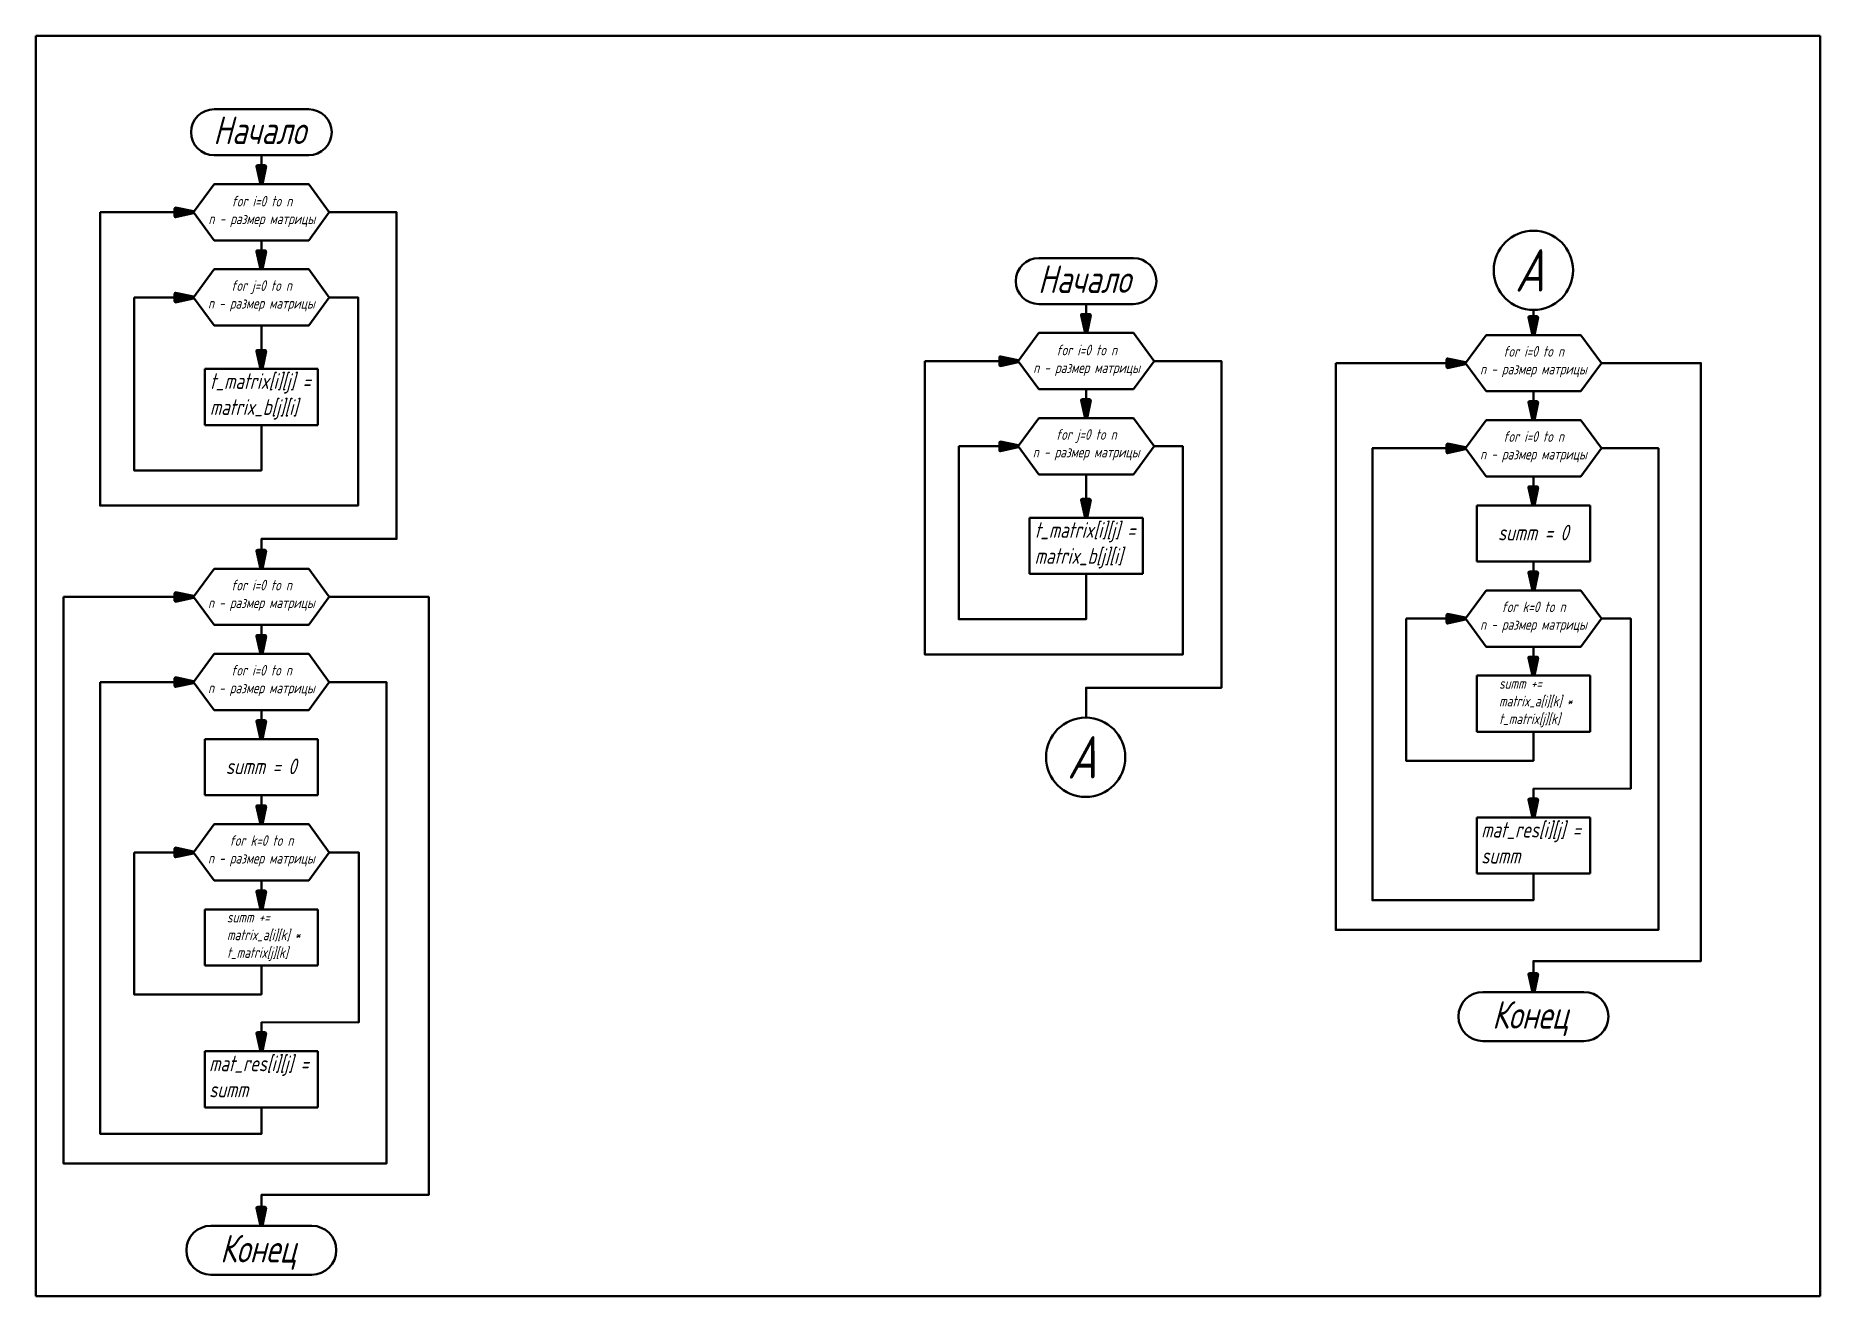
# Model space of a CAD drawing. Header units: millimetres. Extents: x -57 to 784, y 6 to 600.
import ezdxf

# ---------------------------------------------------------------- set-up
doc = ezdxf.new("R2010")
doc.units = ezdxf.units.MM
doc.layers.get('0').update_dxf_attribs({"lineweight": 35})
doc.layers.add('Format', color=7, linetype='Continuous', lineweight=70)
doc.layers.add('Tonk', color=7, linetype='Continuous', lineweight=35)
doc.styles.get("Standard").update_dxf_attribs({"font": '', "width": 0.8, "oblique": 15})
doc.styles.get('Standard').set_extended_font_data('GOST type B')
pattern_1 = [(0, (-50.5334, 0.5446), (0, 6.985), [5.08, -1.905]), (90, (-50.5334, 0.5446), (-6.985, 4e-16), [5.08, -1.905])]

msp = doc.modelspace()

# ---------------------------------------------------------------- hatches: boundary and pattern name
h = msp.add_hatch()
h.set_pattern_fill('ANGLE', color=256)
h.set_pattern_definition([(0, (-209.8256, 14.222), (0, 6.985), [5.08, -1.905]), (90, (-209.8256, 14.222), (-6.985, 4e-16), [5.08, -1.905])])
h.paths.add_polyline_path([(163.19, 521.68, 0.414214), (162.19, 520.68), (163.19, 520.68)])
h.paths.add_polyline_path([(163.19, 521.68), (163.19, 519.68, 0.414214), (164.19, 520.68, 0.414214)])
h.paths.add_polyline_path([(163.19, 520.68), (162.19, 520.68, 0.414214), (163.19, 519.68)])
h = msp.add_hatch()
h.set_pattern_fill('ANGLE', color=256)
h.set_pattern_definition(pattern_1)
h.paths.add_polyline_path([(162.19, 520.68), (164.19, 520.68, 1)])
h.paths.add_polyline_path([(163.19, 520.68), (162.19, 520.68, 0.414214), (163.19, 519.68)])
h.paths.add_polyline_path([(164.19, 520.68), (163.19, 520.68), (163.19, 519.68, 0.414214)])
h = msp.add_hatch()
h.set_pattern_fill('ANGLE', color=256)
h.set_pattern_definition(pattern_1)
h.paths.add_polyline_path([(162.19, 520.68), (164.19, 520.68, 1)])
h.paths.add_polyline_path([(163.19, 520.68), (162.19, 520.68, 0.414214), (163.19, 519.68)])
h.paths.add_polyline_path([(164.19, 520.68), (163.19, 520.68), (163.19, 519.68, 0.414214)])
h = msp.add_hatch()
h.set_pattern_fill('ANGLE', color=256)
h.set_pattern_definition(pattern_1)
h.paths.add_polyline_path([(322.48, 508, 0.414214), (321.48, 507), (322.48, 507)])
h.paths.add_polyline_path([(322.48, 508), (322.48, 506, 0.414214), (323.48, 507, 0.414214)])
h.paths.add_polyline_path([(322.48, 507), (321.48, 507, 0.414214), (322.48, 506)])
h = msp.add_hatch()
h.set_pattern_fill('ANGLE', color=256)
h.set_pattern_definition(pattern_1)
h.paths.add_polyline_path([(322.48, 508, 0.414214), (321.48, 507), (322.48, 507)])
h.paths.add_polyline_path([(322.48, 508), (322.48, 506, 0.414214), (323.48, 507, 0.414214)])
h.paths.add_polyline_path([(322.48, 507), (321.48, 507, 0.414214), (322.48, 506)])
h = msp.add_hatch()
h.set_pattern_fill('ANGLE', color=256)
h.set_pattern_definition([(0, (31.8485, -201.041), (0, 6.985), [5.08, -1.905]), (90, (31.8485, -201.041), (-6.985, 4e-16), [5.08, -1.905])])
h.paths.add_polyline_path([(244.57, 319.09), (246.57, 319.09, 1)])
h.paths.add_polyline_path([(245.57, 319.09), (244.57, 319.09, 0.414214), (245.57, 318.09)])
h.paths.add_polyline_path([(246.57, 319.09), (245.57, 319.09), (245.57, 318.09, 0.414214)])
h = msp.add_hatch()
h.set_pattern_fill('ANGLE', color=256)
h.set_pattern_definition([(0, (-68.484, -241.0816), (0, 6.985), [5.08, -1.905]), (90, (-68.484, -241.0816), (-6.985, 4e-16), [5.08, -1.905])])
h.paths.add_polyline_path([(304.53, 266.37, 0.414214), (303.53, 265.37), (304.53, 265.37)])
h.paths.add_polyline_path([(304.53, 266.37), (304.53, 264.37, 0.414214), (305.53, 265.37, 0.414214)])
h.paths.add_polyline_path([(304.53, 265.37), (303.53, 265.37, 0.414214), (304.53, 264.37)])
at = {"layer": 'Format'}
h = msp.add_hatch(color=256, dxfattribs=at)
h.dxf.hatch_style = 1
h.paths.add_polyline_path([(51.31, 538.11), (47.7, 538.11), (49.57, 529.69)])
h = msp.add_hatch(color=256, dxfattribs=at)
h.dxf.hatch_style = 1
h.paths.add_polyline_path([(9.15, 518.19), (9.15, 514.59), (17.56, 516.45)])
h = msp.add_hatch(color=256, dxfattribs=at)
h.dxf.hatch_style = 1
h.paths.add_polyline_path([(51.31, 497.98), (47.7, 497.98), (49.57, 489.57)])
h = msp.add_hatch(color=256, dxfattribs=at)
h.dxf.hatch_style = 1
h.paths.add_polyline_path([(9.15, 478.07), (9.15, 474.46), (17.56, 476.32)])
h = msp.add_hatch(color=256, dxfattribs=at)
h.dxf.hatch_style = 1
h.paths.add_polyline_path([(439.99, 467.97), (436.38, 467.97), (438.24, 459.55)])
h = msp.add_hatch(color=256, dxfattribs=at)
h.dxf.hatch_style = 1
h.paths.add_polyline_path([(650.78, 467), (647.17, 467), (649.03, 458.59)])
h = msp.add_hatch(color=256, dxfattribs=at)
h.dxf.hatch_style = 1
h.paths.add_polyline_path([(51.31, 451.04), (47.7, 451.04), (49.57, 442.63)])
h = msp.add_hatch(color=256, dxfattribs=at)
h.dxf.hatch_style = 1
h.paths.add_polyline_path([(397.82, 448.05), (397.82, 444.45), (406.24, 446.31)])
h = msp.add_hatch(color=256, dxfattribs=at)
h.dxf.hatch_style = 1
h.paths.add_polyline_path([(608.62, 447.09), (608.62, 443.48), (617.03, 445.34)])
h = msp.add_hatch(color=256, dxfattribs=at)
h.dxf.hatch_style = 1
h.paths.add_polyline_path([(439.99, 427.84), (436.38, 427.84), (438.24, 419.43)])
h = msp.add_hatch(color=256, dxfattribs=at)
h.dxf.hatch_style = 1
h.paths.add_polyline_path([(650.78, 426.88), (647.17, 426.88), (649.03, 418.46)])
h = msp.add_hatch(color=256, dxfattribs=at)
h.dxf.hatch_style = 1
h.paths.add_polyline_path([(397.82, 407.93), (397.82, 404.32), (406.24, 406.18)])
h = msp.add_hatch(color=256, dxfattribs=at)
h.dxf.hatch_style = 1
h.paths.add_polyline_path([(608.62, 406.96), (608.62, 403.36), (617.03, 405.22)])
h = msp.add_hatch(color=256, dxfattribs=at)
h.dxf.hatch_style = 1
h.paths.add_polyline_path([(439.99, 380.9), (436.38, 380.9), (438.24, 372.49)])
h = msp.add_hatch(color=256, dxfattribs=at)
h.dxf.hatch_style = 1
h.paths.add_polyline_path([(650.78, 386.75), (647.17, 386.75), (649.03, 378.34)])
h = msp.add_hatch(color=256, dxfattribs=at)
h.dxf.hatch_style = 1
h.paths.add_polyline_path([(51.31, 356.87), (47.7, 356.87), (49.57, 348.45)])
h = msp.add_hatch(color=256, dxfattribs=at)
h.dxf.hatch_style = 1
h.paths.add_polyline_path([(650.78, 346.63), (647.17, 346.63), (649.03, 338.21)])
h = msp.add_hatch(color=256, dxfattribs=at)
h.dxf.hatch_style = 1
h.paths.add_polyline_path([(9.15, 336.95), (9.15, 333.35), (17.56, 335.21)])
h = msp.add_hatch(color=256, dxfattribs=at)
h.dxf.hatch_style = 1
h.paths.add_polyline_path([(608.62, 326.71), (608.62, 323.11), (617.03, 324.97)])
h = msp.add_hatch(color=256, dxfattribs=at)
h.dxf.hatch_style = 1
h.paths.add_polyline_path([(51.31, 316.74), (47.7, 316.74), (49.57, 308.33)])
h = msp.add_hatch(color=256, dxfattribs=at)
h.dxf.hatch_style = 1
h.paths.add_polyline_path([(650.78, 306.5), (647.17, 306.5), (649.03, 298.09)])
h = msp.add_hatch(color=256, dxfattribs=at)
h.dxf.hatch_style = 1
h.paths.add_polyline_path([(9.15, 296.83), (9.15, 293.22), (17.56, 295.08)])
h = msp.add_hatch(color=256, dxfattribs=at)
h.dxf.hatch_style = 1
h.paths.add_polyline_path([(51.31, 276.62), (47.7, 276.62), (49.57, 268.2)])
h = msp.add_hatch(color=256, dxfattribs=at)
h.dxf.hatch_style = 1
h.paths.add_polyline_path([(51.31, 236.49), (47.7, 236.49), (49.57, 228.08)])
h = msp.add_hatch(color=256, dxfattribs=at)
h.dxf.hatch_style = 1
h.paths.add_polyline_path([(650.78, 239.73), (647.17, 239.73), (649.03, 231.31)])
h = msp.add_hatch(color=256, dxfattribs=at)
h.dxf.hatch_style = 1
h.paths.add_polyline_path([(9.15, 216.58), (9.15, 212.97), (17.56, 214.83)])
h = msp.add_hatch(color=256, dxfattribs=at)
h.dxf.hatch_style = 1
h.paths.add_polyline_path([(51.31, 196.37), (47.7, 196.37), (49.57, 187.95)])
h = msp.add_hatch(color=256, dxfattribs=at)
h.dxf.hatch_style = 1
h.paths.add_polyline_path([(650.78, 157.41), (647.17, 157.41), (649.03, 149)])
h = msp.add_hatch(color=256, dxfattribs=at)
h.dxf.hatch_style = 1
h.paths.add_polyline_path([(51.31, 129.59), (47.7, 129.59), (49.57, 121.18)])
h = msp.add_hatch(color=256, dxfattribs=at)
h.dxf.hatch_style = 1
h.paths.add_polyline_path([(51.31, 47.28), (47.7, 47.28), (49.57, 38.86)])

# ---------------------------------------------------------------- linework, layer by layer
at = {"lineweight": 35}
msp.add_line((784.23, 599.64), (784.23, 5.64), dxfattribs=at)
for p, q in [((17.56, 516.45), (-26.41, 516.45)), ((17.56, 476.32), (-10.41, 476.32)), ((649.03, 458.59), (649.04, 470.4)), ((406.24, 446.31), (362.27, 446.31)), ((617.03, 445.34), (555.87, 445.34)), ((406.24, 406.18), (378.26, 406.18)), ((617.03, 405.22), (573.06, 405.22)), ((17.56, 335.21), (-43.6, 335.21)), ((617.03, 324.97), (589.06, 324.97)), ((17.56, 295.08), (-26.41, 295.08)), ((17.56, 214.83), (-10.41, 214.83))]:
    msp.add_line(p, q)
for points in [[(81.57, 476.32), (95.15, 476.32), (95.15, 378.19), (-26.41, 378.19), (-26.41, 516.45)], [(81.57, 516.45), (113.32, 516.45), (113.32, 362.49), (49.57, 362.49), (49.57, 348.45)], [(49.57, 409.32), (49.57, 394.78), (-10.41, 394.78), (-10.41, 476.32)], [(470.24, 406.18), (483.82, 406.18), (483.82, 308.05), (362.27, 308.05), (362.27, 446.31)], [(470.24, 446.31), (502, 446.31), (502, 292.35), (438.24, 292.35), (438.24, 278.31)], [(681.04, 405.22), (707.95, 405.22), (707.95, 178.27), (555.87, 178.27), (555.87, 445.34)], [(681.04, 445.34), (727.93, 445.34), (727.93, 163.57), (649.03, 163.57), (649.03, 149)], [(438.24, 339.18), (438.24, 324.64), (378.26, 324.64), (378.26, 406.18)], [(649.03, 204.82), (649.03, 192.28), (573.16, 192.28), (573.16, 405.22)], [(81.57, 295.08), (108.48, 295.08), (108.48, 68.14), (-43.6, 68.14), (-43.6, 335.21)], [(81.57, 335.21), (128.46, 335.21), (128.46, 53.44), (49.57, 53.44), (49.57, 38.86)], [(649.03, 271.6), (649.03, 258.03), (589.06, 258.03), (589.06, 324.97)], [(681.04, 324.97), (694.91, 324.97), (694.91, 244.81), (649.03, 244.94)], [(49.57, 94.68), (49.57, 82.14), (-26.31, 82.14), (-26.31, 295.08)], [(49.57, 161.46), (49.57, 147.9), (-10.41, 147.9), (-10.41, 214.83)], [(81.57, 214.83), (95.44, 214.83), (95.44, 134.67), (49.57, 134.81)]]:
    msp.add_lwpolyline(points)
for centre in [(649.04, 489.08), (438.04, 259.63)]:
    msp.add_circle(centre, 18.68)
at = {"layer": 'Format', "lineweight": 35}
for p, q in [((784.23, 599.64), (-56.77, 599.64)), ((-56.77, 599.64), (-56.77, 5.64)), ((-56.77, 5.64), (784.23, 5.64))]:
    msp.add_line(p, q, dxfattribs=at)
at = {"layer": 'Format'}
for points in [[(49.57, 529.69), (51.31, 538.11), (47.7, 538.11)], [(17.56, 516.45), (9.15, 518.19), (9.15, 514.59)], [(49.57, 489.57), (51.31, 497.98), (47.7, 497.98)], [(17.56, 476.32), (9.15, 478.07), (9.15, 474.46)], [(438.24, 459.55), (439.99, 467.97), (436.38, 467.97)], [(649.03, 458.59), (650.78, 467), (647.17, 467)], [(49.57, 442.63), (51.31, 451.04), (47.7, 451.04)], [(406.24, 446.31), (397.82, 448.05), (397.82, 444.45)], [(617.03, 445.34), (608.62, 447.09), (608.62, 443.48)], [(438.24, 419.43), (439.99, 427.84), (436.38, 427.84)], [(649.03, 418.46), (650.78, 426.88), (647.17, 426.88)], [(406.24, 406.18), (397.82, 407.93), (397.82, 404.32)], [(617.03, 405.22), (608.62, 406.96), (608.62, 403.36)], [(438.24, 372.49), (439.99, 380.9), (436.38, 380.9)], [(649.03, 378.34), (650.78, 386.75), (647.17, 386.75)], [(49.57, 348.45), (51.31, 356.87), (47.7, 356.87)], [(649.03, 338.21), (650.78, 346.63), (647.17, 346.63)], [(17.56, 335.21), (9.15, 336.95), (9.15, 333.35)], [(617.03, 324.97), (608.62, 326.71), (608.62, 323.11)], [(49.57, 308.33), (51.31, 316.74), (47.7, 316.74)], [(649.03, 298.09), (650.78, 306.5), (647.17, 306.5)], [(17.56, 295.08), (9.15, 296.83), (9.15, 293.22)], [(49.57, 268.2), (51.31, 276.62), (47.7, 276.62)], [(49.57, 228.08), (51.31, 236.49), (47.7, 236.49)], [(649.03, 231.31), (650.78, 239.73), (647.17, 239.73)], [(17.56, 214.83), (9.15, 216.58), (9.15, 212.97)], [(49.57, 187.95), (51.31, 196.37), (47.7, 196.37)], [(649.03, 149), (650.78, 157.41), (647.17, 157.41)], [(49.57, 121.18), (51.31, 129.59), (47.7, 129.59)], [(49.57, 38.86), (51.31, 47.28), (47.7, 47.28)]]:
    msp.add_lwpolyline(points, close=True, dxfattribs=at)
at = {"layer": 'Tonk'}
for p, q in [((27.26, 564.98), (71.88, 564.98)), ((27.26, 543.33), (71.88, 543.33)), ((49.57, 543.33), (49.57, 536.51)), ((49.57, 536.51), (49.57, 529.69)), ((27.26, 529.69), (17.56, 516.45)), ((27.26, 529.69), (71.88, 529.69)), ((71.88, 529.69), (81.57, 516.45)), ((17.56, 516.45), (27.26, 503.2)), ((81.57, 516.45), (71.88, 503.2)), ((27.26, 503.2), (71.88, 503.2)), ((49.57, 503.2), (49.57, 496.38)), ((49.57, 496.38), (49.57, 489.57)), ((27.26, 489.57), (17.56, 476.32)), ((27.26, 489.57), (71.88, 489.57)), ((71.88, 489.57), (81.57, 476.32)), ((415.93, 494.84), (460.55, 494.84)), ((17.56, 476.32), (27.26, 463.08)), ((81.57, 476.32), (71.88, 463.08)), ((415.93, 473.19), (460.55, 473.19)), ((438.24, 473.19), (438.24, 466.37)), ((27.26, 463.08), (71.88, 463.08)), ((49.57, 463.08), (49.57, 456.26)), ((438.24, 466.37), (438.24, 459.55)), ((649.03, 465.41), (649.03, 458.59)), ((49.57, 456.26), (49.57, 449.44)), ((415.93, 459.55), (406.24, 446.31)), ((415.93, 459.55), (460.55, 459.55)), ((460.55, 459.55), (470.24, 446.31)), ((626.72, 458.59), (617.03, 445.34)), ((626.72, 458.59), (671.34, 458.59)), ((671.34, 458.59), (681.04, 445.34)), ((49.57, 449.44), (49.57, 442.63)), ((406.24, 446.31), (415.93, 433.06)), ((470.24, 446.31), (460.55, 433.06)), ((22.9, 442.63), (76.23, 442.63)), ((22.9, 442.63), (22.9, 416.13)), ((76.23, 442.63), (76.23, 416.13)), ((617.03, 445.34), (626.72, 432.1)), ((681.04, 445.34), (671.34, 432.1)), ((415.93, 433.06), (460.55, 433.06)), ((438.24, 433.06), (438.24, 426.25)), ((626.72, 432.1), (671.34, 432.1)), ((649.03, 432.1), (649.03, 425.28)), ((438.24, 426.25), (438.24, 419.43)), ((649.03, 425.28), (649.03, 418.46)), ((22.9, 416.13), (76.23, 416.13)), ((49.57, 416.13), (49.57, 409.32)), ((415.93, 419.43), (406.24, 406.18)), ((415.93, 419.43), (460.55, 419.43)), ((460.55, 419.43), (470.24, 406.18)), ((626.72, 418.46), (617.03, 405.22)), ((626.72, 418.46), (671.34, 418.46)), ((671.34, 418.46), (681.04, 405.22)), ((406.24, 406.18), (415.93, 392.94)), ((470.24, 406.18), (460.55, 392.94)), ((617.03, 405.22), (626.72, 391.97)), ((681.04, 405.22), (671.34, 391.97)), ((415.93, 392.94), (460.55, 392.94)), ((438.24, 392.94), (438.24, 386.12)), ((626.72, 391.97), (671.34, 391.97)), ((649.03, 391.97), (649.03, 385.16)), ((438.24, 386.12), (438.24, 379.3)), ((438.24, 379.3), (438.24, 372.49)), ((649.03, 385.16), (649.03, 378.34)), ((411.58, 372.49), (464.9, 372.49)), ((411.58, 372.49), (411.58, 346)), ((464.9, 372.49), (464.9, 346)), ((622.37, 378.34), (675.7, 378.34)), ((622.37, 378.34), (622.37, 351.85)), ((675.7, 378.34), (675.7, 351.85)), ((27.26, 348.45), (17.56, 335.21)), ((27.26, 348.45), (71.88, 348.45)), ((71.88, 348.45), (81.57, 335.21)), ((411.58, 346), (464.9, 346)), ((438.24, 346), (438.24, 339.18)), ((622.37, 351.85), (675.7, 351.85)), ((649.03, 351.85), (649.03, 345.03)), ((649.03, 345.03), (649.03, 338.21)), ((626.72, 338.21), (617.03, 324.97)), ((626.72, 338.21), (671.34, 338.21)), ((671.34, 338.21), (681.04, 324.97)), ((17.56, 335.21), (27.26, 321.96)), ((81.57, 335.21), (71.88, 321.96)), ((27.26, 321.96), (71.88, 321.96)), ((49.57, 321.96), (49.57, 315.15)), ((617.03, 324.97), (626.72, 311.72)), ((681.04, 324.97), (671.34, 311.72)), ((49.57, 315.15), (49.57, 308.33)), ((626.72, 311.72), (671.34, 311.72)), ((649.03, 311.72), (649.03, 304.9)), ((27.26, 308.33), (17.56, 295.08)), ((27.26, 308.33), (71.88, 308.33)), ((71.88, 308.33), (81.57, 295.08)), ((649.03, 304.9), (649.03, 298.09)), ((17.56, 295.08), (27.26, 281.84)), ((81.57, 295.08), (71.88, 281.84)), ((622.37, 298.09), (675.7, 298.09)), ((622.37, 298.09), (622.37, 271.6)), ((675.7, 298.09), (675.7, 271.6)), ((27.26, 281.84), (71.88, 281.84)), ((49.57, 281.84), (49.57, 275.02)), ((49.57, 275.02), (49.57, 268.2)), ((622.37, 271.6), (675.7, 271.6)), ((22.9, 268.2), (76.23, 268.2)), ((22.9, 268.2), (22.9, 241.71)), ((76.23, 268.2), (76.23, 241.71)), ((649.03, 244.94), (649.03, 238.13)), ((22.9, 241.71), (76.23, 241.71)), ((49.57, 241.71), (49.57, 234.9)), ((649.03, 238.13), (649.03, 231.31)), ((27.26, 228.08), (17.56, 214.83)), ((27.26, 228.08), (71.88, 228.08)), ((49.57, 234.9), (49.57, 228.08)), ((71.88, 228.08), (81.57, 214.83)), ((622.37, 231.31), (675.7, 231.31)), ((622.37, 231.31), (622.37, 204.82)), ((675.7, 231.31), (675.7, 204.82)), ((17.56, 214.83), (27.26, 201.59)), ((81.57, 214.83), (71.88, 201.59)), ((622.37, 204.82), (675.7, 204.82)), ((27.26, 201.59), (71.88, 201.59)), ((49.57, 201.59), (49.57, 194.77)), ((49.57, 194.77), (49.57, 187.95)), ((22.9, 187.95), (76.23, 187.95)), ((22.9, 187.95), (22.9, 161.46)), ((76.23, 187.95), (76.23, 161.46)), ((22.9, 161.46), (76.23, 161.46)), ((625.26, 149), (672.81, 149)), ((49.57, 134.81), (49.57, 127.99)), ((49.57, 127.99), (49.57, 121.18)), ((22.9, 121.18), (76.23, 121.18)), ((22.9, 121.18), (22.9, 94.68)), ((76.23, 121.18), (76.23, 94.68)), ((625.26, 125.92), (672.81, 125.92)), ((22.9, 94.68), (76.23, 94.68)), ((25.79, 38.86), (73.34, 38.86)), ((25.79, 15.79), (73.34, 15.79))]:
    msp.add_line(p, q, dxfattribs=at)
for centre, radius, start, end in [((27.26, 554.15), 10.83, 90, 270), ((71.88, 554.15), 10.83, 270, 90), ((415.93, 484.01), 10.83, 90, 270), ((460.55, 484.01), 10.83, 270, 90), ((625.26, 137.46), 11.54, 90, 270), ((672.81, 137.46), 11.54, 270, 90), ((25.79, 27.33), 11.54, 90, 270), ((73.34, 27.33), 11.54, 270, 90)]:
    msp.add_arc(centre, radius, start, end, dxfattribs=at)

# ---------------------------------------------------------------- texts
at = {"char_height": 20, "attachment_point": 1}
for insert in [(640.33, 499.07), (429.33, 269.62)]:
    msp.add_mtext_dynamic_manual_height_columns('А', width=37.7832, gutter_width=12.5, heights=[0], dxfattribs=dict(at, insert=insert))
at = {"layer": 'Tonk', "attachment_point": 1}
for s, width, gutter_width, heights, insert, char_height in [('Начало', 46.2631, 29.43, [0], (26.89, 561.55), 13), ('\\pxqc;for i=0 to n\\Pn - размер матрицы ', 63.7721, 29.43, [36.03], (17.92, 524.17), 5), ('Начало', 46.2631, 29.43, [0], (415.56, 491.42), 13), ('\\pxqc;for j=0 to n\\Pn - размер матрицы ', 54.5432, 29.43, [24.51], (22.33, 484.38), 5), ('\\pxqc;for i=0 to n\\Pn - размер матрицы ', 63.7721, 29.43, [36.03], (406.59, 454.03), 5), ('\\pxqc;for i=0 to n\\Pn - размер матрицы ', 54.5432, 29.43, [24.51], (621.8, 453.4), 5), ('t_matrix[i][j] = matrix_b[j][i]', 73.6367, 29.43, [32.35], (25.33, 440.56), 7.3582), ('\\pxqc;for j=0 to n\\Pn - размер матрицы ', 54.5432, 29.43, [24.51], (411.01, 414.24), 5), ('\\pxqc;for i=0 to n\\Pn - размер матрицы ', 54.5432, 29.43, [24.51], (621.8, 413.27), 5), ('t_matrix[i][j] = matrix_b[j][i]', 73.6367, 29.43, [32.35], (414, 370.42), 7.3582), ('summ = 0', 73.6367, 29.43, [32.35], (632.3, 369.18), 7.358), ('\\pxqc;for i=0 to n\\Pn - размер матрицы ', 54.5432, 29.43, [24.51], (22.33, 343.26), 5), ('\\pxqc;for k=0 to n\\Pn - размер матрицы ', 54.5432, 29.43, [24.51], (621.8, 333.02), 5), ('\\pxqc;for i=0 to n\\Pn - размер матрицы ', 54.5432, 29.43, [24.51], (22.33, 303.14), 5), ('summ += matrix_a[i][k] * t_matrix[j][k]', 49.3525, 29.43, [43.89], (632.83, 296.92), 5), ('summ = 0', 73.6367, 29.43, [32.35], (32.83, 259.04), 7.358), ('mat_res[i][j] = summ', 52.7261, 29.43, [31.12], (624.42, 229.17), 7.3582), ('\\pxqc;for k=0 to n\\Pn - размер матрицы ', 54.5432, 29.43, [24.51], (22.33, 222.89), 5), ('summ += matrix_a[i][k] * t_matrix[j][k]', 49.3525, 29.43, [43.89], (33.36, 186.78), 5), ('Конец', 49.2986, 31.36, [0], (629.59, 144.75), 13), ('mat_res[i][j] = summ', 52.7261, 29.43, [31.12], (24.96, 119.03), 7.3582), ('Конец', 49.2986, 31.36, [0], (30.12, 34.61), 13)]:
    msp.add_mtext_dynamic_manual_height_columns(s, width=width, gutter_width=gutter_width, heights=heights, dxfattribs=dict(at, insert=insert, char_height=char_height))

doc.saveas('drawing.dxf')
